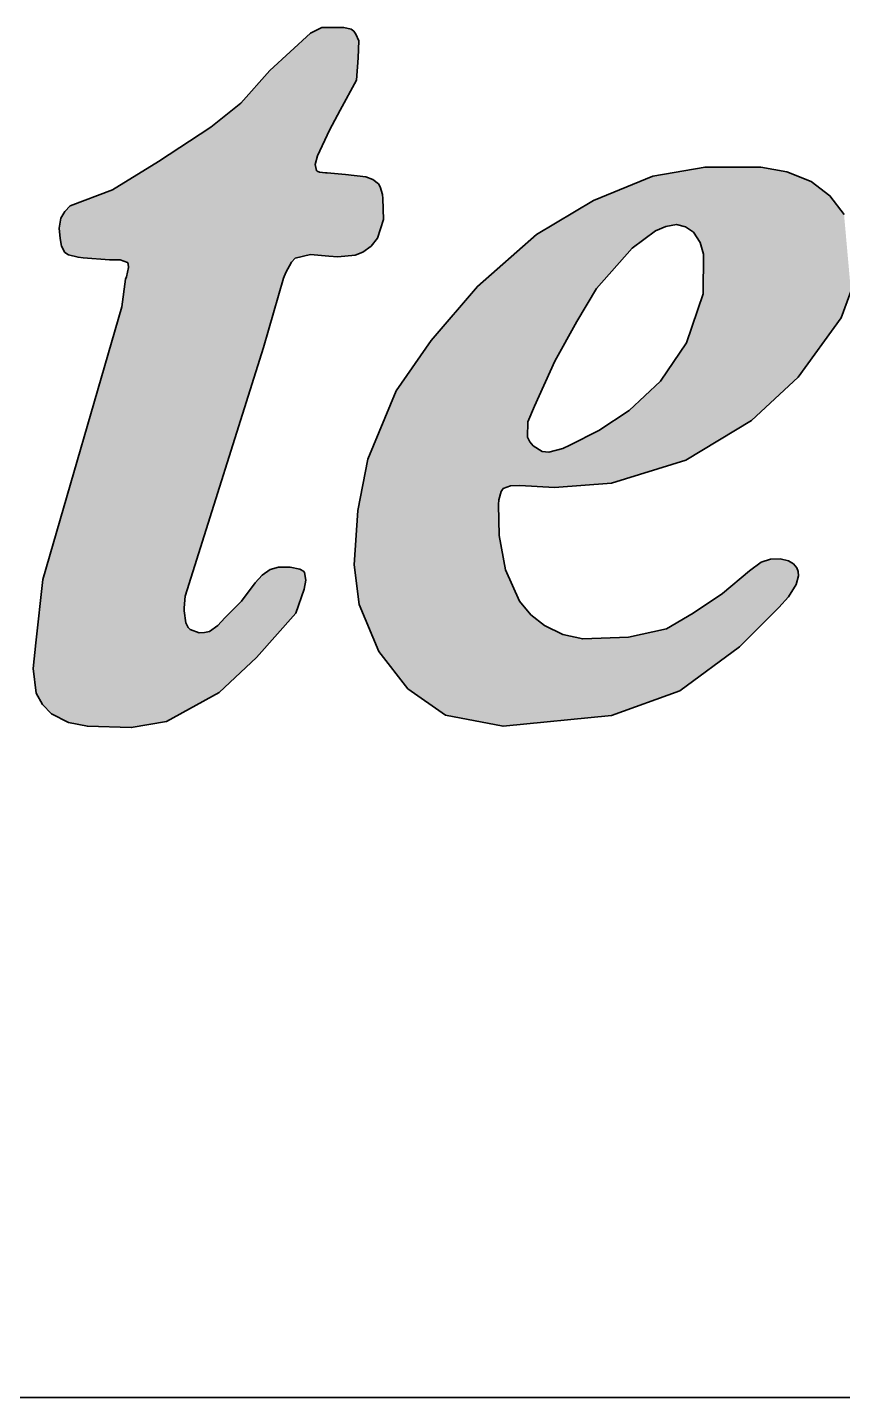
# Model space of a CAD drawing. Extents: x 23 to 417, y 3 to 294.
# Drawn here: x 312.793 to 314.195, y 38.237 to 40.595 of the extents above; entities that cross this region are included whole.
import ezdxf

# ---------------------------------------------------------------- set-up
doc = ezdxf.new("R2010")
doc.units = 0

msp = doc.modelspace()

# ---------------------------------------------------------------- linework, layer by layer
at = {"color": 6, "lineweight": 35, "ltscale": 0.012204}
msp.add_line((312.9551, 40.1142), (312.819, 39.6454), dxfattribs=at)
msp.add_line((312.9551, 40.1142), (312.819, 39.6454), dxfattribs=at)
at = {"color": 6, "lineweight": 35, "ltscale": 0.011218}
msp.add_line((313.1989, 40.0444), (313.0638, 39.6165), dxfattribs=at)
msp.add_line((313.1989, 40.0444), (313.0638, 39.6165), dxfattribs=at)
at = {"color": 7, "lineweight": 35}
msp.add_line((250.7625, 38.2375), (337.7625, 38.2375), dxfattribs=at)
at = {"color": 6, "lineweight": 35}
for points in [[(313.2797, 40.5854), (313.21, 40.5207), (313.1598, 40.4648), (313.108, 40.4233), (313.0184, 40.3646), (312.9388, 40.3155), (312.8663, 40.2881), (312.8569, 40.2783), (312.8503, 40.2666), (312.8474, 40.2499), (312.8488, 40.2318), (312.8515, 40.2187), (312.8573, 40.208), (312.8636, 40.2037), (312.88, 40.1995), (312.8887, 40.1985), (312.9341, 40.1953), (312.9525, 40.1953), (312.9651, 40.1905), (312.9663, 40.1881), (312.9666, 40.1817), (312.9629, 40.1657), (312.9617, 40.1616), (312.9551, 40.1142)], [(313.2797, 40.5854), (313.21, 40.5207), (313.1598, 40.4648), (313.108, 40.4233), (313.0184, 40.3646), (312.9388, 40.3155), (312.8663, 40.2881), (312.8569, 40.2783), (312.8503, 40.2666), (312.8474, 40.2499), (312.8488, 40.2318), (312.8515, 40.2187), (312.8573, 40.208), (312.8636, 40.2037), (312.88, 40.1995), (312.8887, 40.1985), (312.9341, 40.1953), (312.9525, 40.1953), (312.9651, 40.1905), (312.9663, 40.1881), (312.9666, 40.1817), (312.9629, 40.1657), (312.9617, 40.1616), (312.9551, 40.1142)], [(313.2797, 40.5854), (313.2993, 40.595), (313.3227, 40.595), (313.3368, 40.5951), (313.3495, 40.5921), (313.3541, 40.5884), (313.3579, 40.5835), (313.3626, 40.5717), (313.3616, 40.5425), (313.3587, 40.5045), (313.3309, 40.4525), (313.3125, 40.4184), (313.2917, 40.3738), (313.2878, 40.3594), (313.2899, 40.3487), (313.2914, 40.3475), (313.2953, 40.3461), (313.3055, 40.3451), (313.3082, 40.345), (313.34, 40.3419), (313.3749, 40.3378), (313.387, 40.3333), (313.3965, 40.3258), (313.3997, 40.3205), (313.4034, 40.3077), (313.4043, 40.3008), (313.4052, 40.2648), (313.3949, 40.2323), (313.3838, 40.2187), (313.3697, 40.2084), (313.3564, 40.203), (313.3269, 40.2001), (313.3111, 40.2012), (313.2795, 40.2042), (313.2533, 40.1978), (313.2468, 40.1914), (313.2371, 40.1736), (313.2332, 40.1636), (313.1989, 40.0444)], [(313.2797, 40.5854), (313.2993, 40.595), (313.3227, 40.595), (313.3368, 40.5951), (313.3495, 40.5921), (313.3541, 40.5884), (313.3579, 40.5835), (313.3626, 40.5717), (313.3616, 40.5425), (313.3587, 40.5045), (313.3309, 40.4525), (313.3125, 40.4184), (313.2917, 40.3738), (313.2878, 40.3594), (313.2899, 40.3487), (313.2914, 40.3475), (313.2953, 40.3461), (313.3055, 40.3451), (313.3082, 40.345), (313.34, 40.3419), (313.3749, 40.3378), (313.387, 40.3333), (313.3965, 40.3258), (313.3997, 40.3205), (313.4034, 40.3077), (313.4043, 40.3008), (313.4052, 40.2648), (313.3949, 40.2323), (313.3838, 40.2187), (313.3697, 40.2084), (313.3564, 40.203), (313.3269, 40.2001), (313.3111, 40.2012), (313.2795, 40.2042), (313.2533, 40.1978), (313.2468, 40.1914), (313.2371, 40.1736), (313.2332, 40.1636), (313.1989, 40.0444)], [(314.2094, 40.1409), (314.1926, 40.0952), (314.1186, 39.9932), (314.0386, 39.9185), (313.9255, 39.8503), (313.7976, 39.8109), (313.6995, 39.8034), (313.6398, 39.8066), (313.6239, 39.8064), (313.6113, 39.8016), (313.6075, 39.7965), (313.6039, 39.7823), (313.6032, 39.7744), (313.6041, 39.7211), (313.615, 39.6615), (313.6393, 39.6076), (313.6586, 39.5845), (313.6823, 39.5657), (313.714, 39.5506), (313.7481, 39.5429), (313.8269, 39.546), (313.8922, 39.5605), (313.9383, 39.5874), (313.9886, 39.6211), (314.0347, 39.6599), (314.0549, 39.6748), (314.0708, 39.6802), (314.0876, 39.6808), (314.1021, 39.6775), (314.1104, 39.672), (314.1166, 39.6653), (314.1188, 39.6589), (314.119, 39.6517), (314.1151, 39.6367), (314.1021, 39.6151), (314.0854, 39.5972), (314.0177, 39.5295), (313.9153, 39.4533), (313.7977, 39.4112), (313.611, 39.3927), (313.5118, 39.4119), (313.447, 39.4571), (313.3974, 39.5214), (313.3633, 39.6023), (313.3551, 39.6706), (313.3612, 39.7639), (313.3781, 39.8519), (313.4268, 39.97), (313.4874, 40.0566), (313.5668, 40.1493), (313.6684, 40.239), (313.7664, 40.2973), (313.8684, 40.3393), (313.9585, 40.3546), (314.0543, 40.3546), (314.099, 40.3467), (314.1408, 40.33), (314.1732, 40.3055), (314.1976, 40.2732)], [(314.2094, 40.1409), (314.1926, 40.0952), (314.1186, 39.9932), (314.0386, 39.9185), (313.9255, 39.8503), (313.7976, 39.8109), (313.6995, 39.8034), (313.6398, 39.8066), (313.6239, 39.8064), (313.6113, 39.8016), (313.6075, 39.7965), (313.6039, 39.7823), (313.6032, 39.7744), (313.6041, 39.7211), (313.615, 39.6615), (313.6393, 39.6076), (313.6586, 39.5845), (313.6823, 39.5657), (313.714, 39.5506), (313.7481, 39.5429), (313.8269, 39.546), (313.8922, 39.5605), (313.9383, 39.5874), (313.9886, 39.6211), (314.0347, 39.6599), (314.0549, 39.6748), (314.0708, 39.6802), (314.0876, 39.6808), (314.1021, 39.6775), (314.1104, 39.672), (314.1166, 39.6653), (314.1188, 39.6589), (314.119, 39.6517), (314.1151, 39.6367), (314.1021, 39.6151), (314.0854, 39.5972), (314.0177, 39.5295), (313.9153, 39.4533), (313.7977, 39.4112), (313.611, 39.3927), (313.5118, 39.4119), (313.447, 39.4571), (313.3974, 39.5214), (313.3633, 39.6023), (313.3551, 39.6706), (313.3612, 39.7639), (313.3781, 39.8519), (313.4268, 39.97), (313.4874, 40.0566), (313.5668, 40.1493), (313.6684, 40.239), (313.7664, 40.2973), (313.8684, 40.3393), (313.9585, 40.3546), (314.0543, 40.3546), (314.099, 40.3467), (314.1408, 40.33), (314.1732, 40.3055), (314.1976, 40.2732)], [(312.819, 39.6454), (312.8073, 39.5363), (312.8023, 39.4921), (312.808, 39.4498), (312.8187, 39.4302), (312.8341, 39.4141), (312.8633, 39.3993), (312.896, 39.3925), (312.9713, 39.3902), (313.0317, 39.4007), (313.1227, 39.4506), (313.1869, 39.511), (313.2547, 39.587), (313.2689, 39.6287), (313.2718, 39.6442), (313.2696, 39.657), (313.2674, 39.6595), (313.2612, 39.6631), (313.2446, 39.6663), (313.2403, 39.6665), (313.2245, 39.6661), (313.2105, 39.6621), (313.1964, 39.6525), (313.1843, 39.6396), (313.1611, 39.608), (313.1325, 39.579), (313.1203, 39.5657), (313.1057, 39.5559), (313.0971, 39.5537), (313.088, 39.5535), (313.0724, 39.5592), (313.0692, 39.5624), (313.065, 39.5706), (313.0622, 39.5911), (313.0621, 39.5965), (313.0638, 39.6165)], [(312.819, 39.6454), (312.8073, 39.5363), (312.8023, 39.4921), (312.808, 39.4498), (312.8187, 39.4302), (312.8341, 39.4141), (312.8633, 39.3993), (312.896, 39.3925), (312.9713, 39.3902), (313.0317, 39.4007), (313.1227, 39.4506), (313.1869, 39.511), (313.2547, 39.587), (313.2689, 39.6287), (313.2718, 39.6442), (313.2696, 39.657), (313.2674, 39.6595), (313.2612, 39.6631), (313.2446, 39.6663), (313.2403, 39.6665), (313.2245, 39.6661), (313.2105, 39.6621), (313.1964, 39.6525), (313.1843, 39.6396), (313.1611, 39.608), (313.1325, 39.579), (313.1203, 39.5657), (313.1057, 39.5559), (313.0971, 39.5537), (313.088, 39.5535), (313.0724, 39.5592), (313.0692, 39.5624), (313.065, 39.5706), (313.0622, 39.5911), (313.0621, 39.5965), (313.0638, 39.6165)]]:
    msp.add_lwpolyline(points, dxfattribs=at)
msp.add_lwpolyline([(313.8733, 40.2448), (313.8332, 40.215), (313.7717, 40.1459), (313.7378, 40.0891), (313.7003, 40.0209), (313.665, 39.9434), (313.6537, 39.9166), (313.6531, 39.8902), (313.6571, 39.8822), (313.663, 39.875), (313.6783, 39.8654), (313.6899, 39.864), (313.7138, 39.8707), (313.7256, 39.8762), (313.7758, 39.9015), (313.8277, 39.9361), (313.8819, 39.9864), (313.9267, 40.0524), (313.955, 40.1364), (313.9558, 40.2048), (313.9499, 40.2252), (313.9385, 40.2425), (313.925, 40.2517), (313.9095, 40.2557), (313.8912, 40.2527)], close=True, dxfattribs=at)
msp.add_lwpolyline([(313.8733, 40.2448), (313.8332, 40.215), (313.7717, 40.1459), (313.7378, 40.0891), (313.7003, 40.0209), (313.665, 39.9434), (313.6537, 39.9166), (313.6531, 39.8902), (313.6571, 39.8822), (313.663, 39.875), (313.6783, 39.8654), (313.6899, 39.864), (313.7138, 39.8707), (313.7256, 39.8762), (313.7758, 39.9015), (313.8277, 39.9361), (313.8819, 39.9864), (313.9267, 40.0524), (313.955, 40.1364), (313.9558, 40.2048), (313.9499, 40.2252), (313.9385, 40.2425), (313.925, 40.2517), (313.9095, 40.2557), (313.8912, 40.2527)], close=True, dxfattribs=at)
at = {"color": 6, "lineweight": 5}
for points in [[(313.2797, 40.5854), (313.21, 40.5207), (313.2371, 40.1736), (313.2332, 40.1636)], [(313.2797, 40.5854), (313.2332, 40.1636), (313.21, 40.5207)], [(313.2797, 40.5854), (313.2468, 40.1914), (313.2332, 40.1636), (313.2371, 40.1736)], [(313.2797, 40.5854), (313.2371, 40.1736), (313.2533, 40.1978), (313.2468, 40.1914)], [(313.2797, 40.5854), (313.2795, 40.2042), (313.2468, 40.1914), (313.2533, 40.1978)], [(313.2797, 40.5854), (313.2533, 40.1978), (313.2878, 40.3594), (313.2795, 40.2042)], [(313.2797, 40.5854), (313.2993, 40.595), (313.2795, 40.2042), (313.2878, 40.3594)], [(313.2797, 40.5854), (313.2878, 40.3594), (313.2993, 40.595)], [(313.2878, 40.3594), (313.2917, 40.3738), (313.2993, 40.595), (313.3125, 40.4184)], [(313.2993, 40.595), (313.2917, 40.3738), (313.2878, 40.3594)], [(313.3227, 40.595), (313.3125, 40.4184), (313.2993, 40.595), (313.2917, 40.3738)], [(313.2993, 40.595), (313.3125, 40.4184), (313.3227, 40.595), (313.3309, 40.4525)], [(313.3368, 40.5951), (313.3309, 40.4525), (313.3227, 40.595), (313.3125, 40.4184)], [(313.3227, 40.595), (313.3309, 40.4525), (313.3368, 40.5951)], [(313.3587, 40.5045), (313.3495, 40.5921), (313.3309, 40.4525), (313.3368, 40.5951)], [(313.3587, 40.5045), (313.3309, 40.4525), (313.3495, 40.5921), (313.3368, 40.5951)], [(313.3587, 40.5045), (313.3579, 40.5835), (313.3495, 40.5921), (313.3541, 40.5884)], [(313.3587, 40.5045), (313.3495, 40.5921), (313.3579, 40.5835), (313.3541, 40.5884)], [(313.3587, 40.5045), (313.3616, 40.5425), (313.3579, 40.5835), (313.3626, 40.5717)], [(313.3587, 40.5045), (313.3579, 40.5835), (313.3616, 40.5425), (313.3626, 40.5717)], [(313.1989, 40.0444), (313.2332, 40.1636), (313.1598, 40.4648), (313.21, 40.5207)], [(313.1989, 40.0444), (313.1598, 40.4648), (313.2332, 40.1636), (313.21, 40.5207)], [(313.1989, 40.0444), (313.1598, 40.4648), (313.0638, 39.6165), (313.108, 40.4233)], [(313.1989, 40.0444), (313.0638, 39.6165), (313.1598, 40.4648), (313.108, 40.4233)], [(313.0317, 39.4007), (312.9713, 39.3902), (313.108, 40.4233), (313.0184, 40.3646)], [(313.0184, 40.3646), (313.0317, 39.4007), (313.108, 40.4233), (313.0621, 39.5965)], [(313.0317, 39.4007), (313.108, 40.4233), (313.0622, 39.5911), (313.0621, 39.5965)], [(313.108, 40.4233), (313.0621, 39.5965), (313.0638, 39.6165)], [(313.0621, 39.5965), (313.108, 40.4233), (313.0638, 39.6165)], [(313.0184, 40.3646), (312.9388, 40.3155), (312.9651, 40.1905), (312.9525, 40.1953)], [(313.0184, 40.3646), (312.9525, 40.1953), (312.9388, 40.3155)], [(313.0184, 40.3646), (312.9663, 40.1881), (312.9525, 40.1953), (312.9651, 40.1905)], [(313.0184, 40.3646), (312.9651, 40.1905), (312.9666, 40.1817), (312.9663, 40.1881)], [(313.0184, 40.3646), (312.9713, 39.3902), (312.9663, 40.1881), (312.9666, 40.1817)], [(312.9666, 40.1817), (312.9713, 39.3902), (313.0184, 40.3646), (313.0317, 39.4007)], [(313.3111, 40.2012), (313.2899, 40.3487), (313.2795, 40.2042), (313.2878, 40.3594)], [(313.3111, 40.2012), (313.2795, 40.2042), (313.2899, 40.3487), (313.2878, 40.3594)], [(313.3111, 40.2012), (313.2953, 40.3461), (313.2899, 40.3487), (313.2914, 40.3475)], [(313.3111, 40.2012), (313.2899, 40.3487), (313.2953, 40.3461), (313.2914, 40.3475)], [(313.3111, 40.2012), (313.3082, 40.345), (313.2953, 40.3461), (313.3055, 40.3451)], [(313.3111, 40.2012), (313.2953, 40.3461), (313.3082, 40.345), (313.3055, 40.3451)], [(313.34, 40.3419), (313.3082, 40.345), (313.3269, 40.2001), (313.3111, 40.2012)], [(313.34, 40.3419), (313.3269, 40.2001), (313.3082, 40.345), (313.3111, 40.2012)], [(313.34, 40.3419), (313.3269, 40.2001), (313.3749, 40.3378), (313.3564, 40.203)], [(313.34, 40.3419), (313.3749, 40.3378), (313.3269, 40.2001), (313.3564, 40.203)], [(313.3564, 40.203), (313.3697, 40.2084), (313.3749, 40.3378), (313.3838, 40.2187)], [(313.3749, 40.3378), (313.3697, 40.2084), (313.3564, 40.203)], [(313.387, 40.3333), (313.3838, 40.2187), (313.3749, 40.3378), (313.3697, 40.2084)], [(313.3749, 40.3378), (313.3838, 40.2187), (313.387, 40.3333), (313.3949, 40.2323)], [(313.7664, 40.2973), (313.7717, 40.1459), (313.8684, 40.3393), (313.8332, 40.215)], [(313.7664, 40.2973), (313.7717, 40.1459), (313.8684, 40.3393), (313.8332, 40.215)], [(313.8684, 40.3393), (313.8332, 40.215), (313.8733, 40.2448)], [(313.8684, 40.3393), (313.8332, 40.215), (313.8733, 40.2448)], [(313.9585, 40.3546), (313.8684, 40.3393), (313.8912, 40.2527), (313.8733, 40.2448)], [(313.9585, 40.3546), (313.8684, 40.3393), (313.8912, 40.2527), (313.8733, 40.2448)], [(313.9585, 40.3546), (313.8912, 40.2527), (313.925, 40.2517), (313.9095, 40.2557)], [(313.9585, 40.3546), (313.8912, 40.2527), (313.925, 40.2517), (313.9095, 40.2557)], [(313.9585, 40.3546), (313.925, 40.2517), (313.9499, 40.2252), (313.9385, 40.2425)], [(313.9585, 40.3546), (313.925, 40.2517), (313.9499, 40.2252), (313.9385, 40.2425)], [(313.9585, 40.3546), (313.9499, 40.2252), (314.0386, 39.9185), (313.9558, 40.2048)], [(313.9585, 40.3546), (313.9499, 40.2252), (314.0386, 39.9185), (313.9558, 40.2048)], [(313.9585, 40.3546), (314.0386, 39.9185), (314.0543, 40.3546)], [(313.9585, 40.3546), (314.0386, 39.9185), (314.0543, 40.3546)], [(314.1186, 39.9932), (314.099, 40.3467), (314.0386, 39.9185), (314.0543, 40.3546)], [(314.1186, 39.9932), (314.099, 40.3467), (314.0386, 39.9185), (314.0543, 40.3546)], [(314.1186, 39.9932), (314.1926, 40.0952), (314.099, 40.3467), (314.1408, 40.33)], [(314.1186, 39.9932), (314.1926, 40.0952), (314.099, 40.3467), (314.1408, 40.33)], [(312.9388, 40.3155), (312.8663, 40.2881), (312.8887, 40.1985), (312.88, 40.1995)], [(312.9388, 40.3155), (312.8887, 40.1985), (312.8663, 40.2881), (312.88, 40.1995)], [(312.9388, 40.3155), (312.8887, 40.1985), (312.9525, 40.1953), (312.9341, 40.1953)], [(312.9388, 40.3155), (312.9525, 40.1953), (312.8887, 40.1985), (312.9341, 40.1953)], [(313.3965, 40.3258), (313.3949, 40.2323), (313.387, 40.3333), (313.3838, 40.2187)], [(313.387, 40.3333), (313.3949, 40.2323), (313.3965, 40.3258)], [(313.4052, 40.2648), (313.3997, 40.3205), (313.3949, 40.2323), (313.3965, 40.3258)], [(313.4052, 40.2648), (313.3949, 40.2323), (313.3997, 40.3205), (313.3965, 40.3258)], [(313.4052, 40.2648), (313.4043, 40.3008), (313.3997, 40.3205), (313.4034, 40.3077)], [(313.4052, 40.2648), (313.3997, 40.3205), (313.4043, 40.3008), (313.4034, 40.3077)], [(314.1926, 40.0952), (314.1732, 40.3055), (314.1408, 40.33)], [(314.1926, 40.0952), (314.1732, 40.3055), (314.1408, 40.33)], [(313.6684, 40.239), (313.7003, 40.0209), (313.7664, 40.2973)], [(313.6684, 40.239), (313.7003, 40.0209), (313.7664, 40.2973)], [(313.7003, 40.0209), (313.7378, 40.0891), (313.7664, 40.2973), (313.7717, 40.1459)], [(313.7003, 40.0209), (313.7378, 40.0891), (313.7664, 40.2973), (313.7717, 40.1459)], [(314.2094, 40.1409), (314.1976, 40.2732), (314.1926, 40.0952), (314.1732, 40.3055)], [(314.2094, 40.1409), (314.1976, 40.2732), (314.1926, 40.0952), (314.1732, 40.3055)], [(312.8569, 40.2783), (312.8515, 40.2187), (312.8503, 40.2666), (312.8488, 40.2318)], [(312.8503, 40.2666), (312.8515, 40.2187), (312.8569, 40.2783), (312.8573, 40.208)], [(312.8663, 40.2881), (312.8573, 40.208), (312.8569, 40.2783), (312.8515, 40.2187)], [(312.8569, 40.2783), (312.8573, 40.208), (312.8663, 40.2881), (312.8636, 40.2037)], [(312.88, 40.1995), (312.8636, 40.2037), (312.8663, 40.2881), (312.8573, 40.208)], [(312.8663, 40.2881), (312.8636, 40.2037), (312.88, 40.1995)], [(312.8474, 40.2499), (312.8488, 40.2318), (312.8503, 40.2666), (312.8515, 40.2187)], [(312.8503, 40.2666), (312.8488, 40.2318), (312.8474, 40.2499)], [(313.6684, 40.239), (313.5668, 40.1493), (313.6075, 39.7965), (313.6039, 39.7823)], [(313.6684, 40.239), (313.5668, 40.1493), (313.6075, 39.7965), (313.6039, 39.7823)], [(313.6684, 40.239), (313.6075, 39.7965), (313.6239, 39.8064), (313.6113, 39.8016)], [(313.6684, 40.239), (313.6075, 39.7965), (313.6239, 39.8064), (313.6113, 39.8016)], [(313.6684, 40.239), (313.6239, 39.8064), (313.6537, 39.9166), (313.6398, 39.8066)], [(313.6684, 40.239), (313.6239, 39.8064), (313.6537, 39.9166), (313.6398, 39.8066)], [(313.6684, 40.239), (313.6537, 39.9166), (313.7003, 40.0209), (313.665, 39.9434)], [(313.6684, 40.239), (313.6537, 39.9166), (313.7003, 40.0209), (313.665, 39.9434)], [(313.9558, 40.2048), (313.955, 40.1364), (314.0386, 39.9185), (313.9267, 40.0524)], [(313.9558, 40.2048), (313.955, 40.1364), (314.0386, 39.9185), (313.9267, 40.0524)], [(312.9713, 39.3902), (312.9666, 40.1817), (312.9617, 40.1616), (312.9629, 40.1657)], [(312.9713, 39.3902), (312.9617, 40.1616), (312.9666, 40.1817), (312.9629, 40.1657)], [(312.9713, 39.3902), (312.9617, 40.1616), (312.896, 39.3925), (312.9551, 40.1142)], [(312.9713, 39.3902), (312.896, 39.3925), (312.9617, 40.1616), (312.9551, 40.1142)], [(313.5668, 40.1493), (313.4874, 40.0566), (313.611, 39.3927), (313.5118, 39.4119)], [(313.5668, 40.1493), (313.4874, 40.0566), (313.611, 39.3927), (313.5118, 39.4119)], [(313.5668, 40.1493), (313.611, 39.3927), (313.6032, 39.7744), (313.6041, 39.7211)], [(313.5668, 40.1493), (313.6032, 39.7744), (313.6039, 39.7823)], [(313.5668, 40.1493), (313.611, 39.3927), (313.6032, 39.7744), (313.6041, 39.7211)], [(313.5668, 40.1493), (313.6032, 39.7744), (313.6039, 39.7823)], [(312.9551, 40.1142), (312.8341, 39.4141), (312.819, 39.6454), (312.8187, 39.4302)], [(312.819, 39.6454), (312.8341, 39.4141), (312.9551, 40.1142), (312.8633, 39.3993)], [(312.896, 39.3925), (312.8633, 39.3993), (312.9551, 40.1142), (312.8341, 39.4141)], [(312.9551, 40.1142), (312.8633, 39.3993), (312.896, 39.3925)], [(313.5118, 39.4119), (313.4874, 40.0566), (313.447, 39.4571), (313.4268, 39.97)], [(313.5118, 39.4119), (313.4874, 40.0566), (313.447, 39.4571), (313.4268, 39.97)], [(314.0386, 39.9185), (313.9267, 40.0524), (313.9255, 39.8503), (313.8819, 39.9864)], [(314.0386, 39.9185), (313.9267, 40.0524), (313.9255, 39.8503), (313.8819, 39.9864)], [(313.9255, 39.8503), (313.8819, 39.9864), (313.8277, 39.9361)], [(313.9255, 39.8503), (313.8819, 39.9864), (313.8277, 39.9361)], [(313.447, 39.4571), (313.4268, 39.97), (313.3974, 39.5214), (313.3781, 39.8519)], [(313.447, 39.4571), (313.4268, 39.97), (313.3974, 39.5214), (313.3781, 39.8519)], [(313.6398, 39.8066), (313.6531, 39.8902), (313.6537, 39.9166)], [(313.6398, 39.8066), (313.6531, 39.8902), (313.6537, 39.9166)], [(313.7976, 39.8109), (313.9255, 39.8503), (313.7758, 39.9015), (313.8277, 39.9361)], [(313.7976, 39.8109), (313.9255, 39.8503), (313.7758, 39.9015), (313.8277, 39.9361)], [(313.6995, 39.8034), (313.6571, 39.8822), (313.6398, 39.8066), (313.6531, 39.8902)], [(313.6995, 39.8034), (313.6571, 39.8822), (313.6398, 39.8066), (313.6531, 39.8902)], [(313.7976, 39.8109), (313.7758, 39.9015), (313.7138, 39.8707), (313.7256, 39.8762)], [(313.7976, 39.8109), (313.7758, 39.9015), (313.7138, 39.8707), (313.7256, 39.8762)], [(313.6783, 39.8654), (313.663, 39.875), (313.6995, 39.8034), (313.6571, 39.8822)], [(313.6783, 39.8654), (313.663, 39.875), (313.6995, 39.8034), (313.6571, 39.8822)], [(313.6899, 39.864), (313.6783, 39.8654), (313.7138, 39.8707), (313.6995, 39.8034)], [(313.6899, 39.864), (313.6783, 39.8654), (313.7138, 39.8707), (313.6995, 39.8034)], [(313.7976, 39.8109), (313.7138, 39.8707), (313.6995, 39.8034)], [(313.7976, 39.8109), (313.7138, 39.8707), (313.6995, 39.8034)], [(313.3974, 39.5214), (313.3781, 39.8519), (313.3633, 39.6023), (313.3612, 39.7639)], [(313.3974, 39.5214), (313.3781, 39.8519), (313.3633, 39.6023), (313.3612, 39.7639)], [(313.3633, 39.6023), (313.3612, 39.7639), (313.3551, 39.6706)], [(313.3633, 39.6023), (313.3612, 39.7639), (313.3551, 39.6706)], [(313.615, 39.6615), (313.6041, 39.7211), (313.6393, 39.6076), (313.611, 39.3927)], [(313.615, 39.6615), (313.6041, 39.7211), (313.6393, 39.6076), (313.611, 39.3927)], [(314.0708, 39.6802), (314.0549, 39.6748), (314.0854, 39.5972), (314.0347, 39.6599)], [(314.0708, 39.6802), (314.0549, 39.6748), (314.0854, 39.5972), (314.0347, 39.6599)], [(314.0876, 39.6808), (314.0708, 39.6802), (314.1021, 39.6151), (314.0854, 39.5972)], [(314.0876, 39.6808), (314.0708, 39.6802), (314.1021, 39.6151), (314.0854, 39.5972)], [(314.0876, 39.6808), (314.1021, 39.6151), (314.1021, 39.6775)], [(314.0876, 39.6808), (314.1021, 39.6151), (314.1021, 39.6775)], [(313.2547, 39.587), (313.2105, 39.6621), (313.1869, 39.511), (313.1964, 39.6525)], [(313.2547, 39.587), (313.1869, 39.511), (313.2105, 39.6621), (313.1964, 39.6525)], [(313.2547, 39.587), (313.2403, 39.6665), (313.2105, 39.6621), (313.2245, 39.6661)], [(313.2547, 39.587), (313.2105, 39.6621), (313.2403, 39.6665), (313.2245, 39.6661)], [(313.2547, 39.587), (313.2612, 39.6631), (313.2403, 39.6665), (313.2446, 39.6663)], [(313.2547, 39.587), (313.2403, 39.6665), (313.2612, 39.6631), (313.2446, 39.6663)], [(313.2689, 39.6287), (313.2674, 39.6595), (313.2547, 39.587), (313.2612, 39.6631)], [(313.2689, 39.6287), (313.2547, 39.587), (313.2674, 39.6595), (313.2612, 39.6631)], [(313.2689, 39.6287), (313.2718, 39.6442), (313.2674, 39.6595), (313.2696, 39.657)], [(313.2689, 39.6287), (313.2674, 39.6595), (313.2718, 39.6442), (313.2696, 39.657)], [(314.0854, 39.5972), (314.0347, 39.6599), (314.0177, 39.5295), (313.9886, 39.6211)], [(314.0854, 39.5972), (314.0347, 39.6599), (314.0177, 39.5295), (313.9886, 39.6211)], [(314.1021, 39.6775), (314.1021, 39.6151), (314.1104, 39.672), (314.1151, 39.6367)], [(314.1021, 39.6775), (314.1021, 39.6151), (314.1104, 39.672), (314.1151, 39.6367)], [(314.1104, 39.672), (314.1151, 39.6367), (314.1166, 39.6653), (314.119, 39.6517)], [(314.1104, 39.672), (314.1151, 39.6367), (314.1166, 39.6653), (314.119, 39.6517)], [(314.1166, 39.6653), (314.119, 39.6517), (314.1188, 39.6589)], [(314.1166, 39.6653), (314.119, 39.6517), (314.1188, 39.6589)], [(312.8073, 39.5363), (312.8023, 39.4921), (312.819, 39.6454), (312.808, 39.4498)], [(312.808, 39.4498), (312.8023, 39.4921), (312.819, 39.6454), (312.8073, 39.5363)], [(312.808, 39.4498), (312.8187, 39.4302), (312.819, 39.6454), (312.8341, 39.4141)], [(312.819, 39.6454), (312.8187, 39.4302), (312.808, 39.4498)], [(313.1869, 39.511), (313.1964, 39.6525), (313.1611, 39.608), (313.1843, 39.6396)], [(313.1869, 39.511), (313.1611, 39.608), (313.1964, 39.6525), (313.1843, 39.6396)], [(313.1869, 39.511), (313.1611, 39.608), (313.1227, 39.4506), (313.1325, 39.579)], [(313.1869, 39.511), (313.1227, 39.4506), (313.1611, 39.608), (313.1325, 39.579)], [(313.7977, 39.4112), (313.6586, 39.5845), (313.611, 39.3927), (313.6393, 39.6076)], [(313.7977, 39.4112), (313.6586, 39.5845), (313.611, 39.3927), (313.6393, 39.6076)], [(314.0177, 39.5295), (313.9886, 39.6211), (313.9383, 39.5874)], [(314.0177, 39.5295), (313.9886, 39.6211), (313.9383, 39.5874)], [(313.0622, 39.5911), (313.0621, 39.5965), (313.065, 39.5706), (313.0317, 39.4007)], [(313.0317, 39.4007), (313.0622, 39.5911), (313.065, 39.5706)], [(313.7977, 39.4112), (313.714, 39.5506), (313.6586, 39.5845), (313.6823, 39.5657)], [(313.7977, 39.4112), (313.714, 39.5506), (313.6586, 39.5845), (313.6823, 39.5657)], [(313.9153, 39.4533), (314.0177, 39.5295), (313.8922, 39.5605), (313.9383, 39.5874)], [(313.9153, 39.4533), (314.0177, 39.5295), (313.8922, 39.5605), (313.9383, 39.5874)], [(313.1227, 39.4506), (313.0692, 39.5624), (313.0317, 39.4007), (313.065, 39.5706)], [(313.1227, 39.4506), (313.0317, 39.4007), (313.0692, 39.5624), (313.065, 39.5706)], [(313.1227, 39.4506), (313.088, 39.5535), (313.0692, 39.5624), (313.0724, 39.5592)], [(313.1227, 39.4506), (313.0692, 39.5624), (313.088, 39.5535), (313.0724, 39.5592)], [(313.1227, 39.4506), (313.1325, 39.579), (313.1057, 39.5559), (313.1203, 39.5657)], [(313.1227, 39.4506), (313.1057, 39.5559), (313.1325, 39.579), (313.1203, 39.5657)], [(313.9153, 39.4533), (313.8922, 39.5605), (313.7977, 39.4112), (313.8269, 39.546)], [(313.9153, 39.4533), (313.8922, 39.5605), (313.7977, 39.4112), (313.8269, 39.546)], [(313.1227, 39.4506), (313.1057, 39.5559), (313.088, 39.5535), (313.0971, 39.5537)], [(313.1227, 39.4506), (313.088, 39.5535), (313.1057, 39.5559), (313.0971, 39.5537)], [(313.7977, 39.4112), (313.8269, 39.546), (313.714, 39.5506), (313.7481, 39.5429)], [(313.7977, 39.4112), (313.8269, 39.546), (313.714, 39.5506), (313.7481, 39.5429)]]:
    msp.add_solid(points, dxfattribs=at)

doc.saveas('drawing.dxf')
